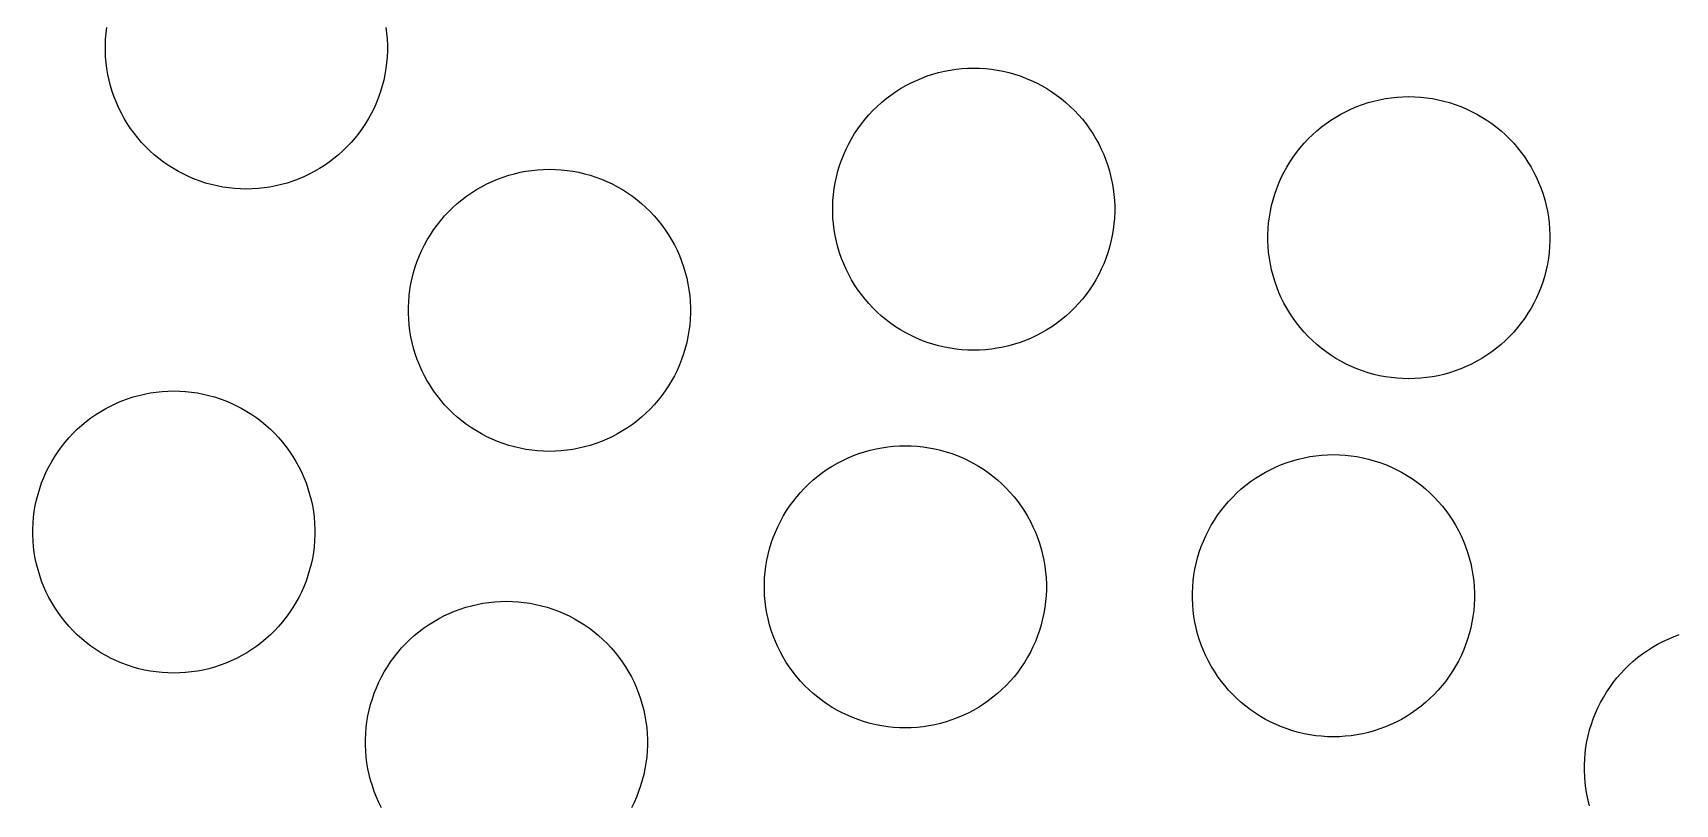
# Model space of a CAD drawing. Header units: metres. Extents: x -102 to 102, y -50 to 50.
# Drawn here: x 39.93 to 58.56, y 9.79 to 18.54 of the extents above; entities that cross this region are included whole.
import ezdxf

# ---------------------------------------------------------------- set-up
doc = ezdxf.new("R2010")
doc.units = ezdxf.units.M

msp = doc.modelspace()

# ---------------------------------------------------------------- linework, layer by layer
for p, q in [((40.7512, 18.4035), (40.754, 18.4704)), ((40.754, 18.4704), (40.7596, 18.5372)), ((40.7596, 18.5372), (40.768, 18.6037)), ((43.9337, 18.6037), (43.9421, 18.5372)), ((43.9421, 18.5372), (43.9477, 18.4704)), ((43.9477, 18.4704), (43.9505, 18.4035)), ((40.7512, 18.3365), (40.7512, 18.4035)), ((40.754, 18.2695), (40.7512, 18.3365)), ((40.7596, 18.2027), (40.754, 18.2695)), ((43.9477, 18.2695), (43.9421, 18.2027)), ((43.9505, 18.3365), (43.9477, 18.2695)), ((43.9505, 18.4035), (43.9505, 18.3365)), ((40.768, 18.1362), (40.7596, 18.2027)), ((40.7792, 18.0702), (40.768, 18.1362)), ((43.9337, 18.1362), (43.9225, 18.0702)), ((43.9421, 18.2027), (43.9337, 18.1362)), ((50.1403, 18.0728), (50.2048, 18.0908)), ((50.2048, 18.0908), (50.2701, 18.1061)), ((50.2701, 18.1061), (50.3359, 18.1187)), ((50.3359, 18.1187), (50.4022, 18.1285)), ((50.4022, 18.1285), (50.4688, 18.1355)), ((50.4688, 18.1355), (50.5357, 18.1397)), ((50.5357, 18.1397), (50.6027, 18.1411)), ((50.6027, 18.1411), (50.6697, 18.1397)), ((50.6697, 18.1397), (50.7366, 18.1355)), ((50.7366, 18.1355), (50.8032, 18.1285)), ((50.8032, 18.1285), (50.8695, 18.1187)), ((50.8695, 18.1187), (50.9354, 18.1061)), ((50.9354, 18.1061), (51.0006, 18.0908)), ((51.0006, 18.0908), (51.0652, 18.0728)), ((40.7931, 18.0046), (40.7792, 18.0702)), ((40.8098, 17.9397), (40.7931, 18.0046)), ((40.8291, 17.8755), (40.8098, 17.9397)), ((43.8919, 17.9397), (43.8725, 17.8755)), ((43.9086, 18.0046), (43.8919, 17.9397)), ((43.9225, 18.0702), (43.9086, 18.0046)), ((49.7173, 17.8737), (49.7739, 17.9097)), ((49.7739, 17.9097), (49.8319, 17.9432)), ((49.8319, 17.9432), (49.8913, 17.9742)), ((49.8913, 17.9742), (49.9519, 18.0027)), ((49.9519, 18.0027), (50.0137, 18.0287)), ((50.0137, 18.0287), (50.0765, 18.0521)), ((50.0765, 18.0521), (50.1403, 18.0728)), ((51.0652, 18.0728), (51.1289, 18.0521)), ((51.1289, 18.0521), (51.1917, 18.0287)), ((51.1917, 18.0287), (51.2535, 18.0027)), ((51.2535, 18.0027), (51.3141, 17.9742)), ((51.3141, 17.9742), (51.3735, 17.9432)), ((51.3735, 17.9432), (51.4315, 17.9097)), ((51.4315, 17.9097), (51.4881, 17.8737)), ((40.8512, 17.8123), (40.8291, 17.8755)), ((40.8759, 17.7499), (40.8512, 17.8123)), ((40.9031, 17.6887), (40.8759, 17.7499)), ((43.8258, 17.7499), (43.7986, 17.6887)), ((43.8505, 17.8123), (43.8258, 17.7499)), ((43.8725, 17.8755), (43.8505, 17.8123)), ((49.4595, 17.6605), (49.5074, 17.7074)), ((49.5074, 17.7074), (49.5572, 17.7523)), ((49.5572, 17.7523), (49.6089, 17.795)), ((49.6089, 17.795), (49.6622, 17.8355)), ((49.6622, 17.8355), (49.7173, 17.8737)), ((51.4881, 17.8737), (51.5432, 17.8355)), ((51.5432, 17.8355), (51.5965, 17.795)), ((51.5965, 17.795), (51.6482, 17.7523)), ((51.6482, 17.7523), (51.698, 17.7074)), ((51.698, 17.7074), (51.7459, 17.6605)), ((54.8896, 17.6797), (54.9513, 17.7057)), ((54.9513, 17.7057), (55.0142, 17.7291)), ((55.0142, 17.7291), (55.0779, 17.7498)), ((55.0779, 17.7498), (55.1424, 17.7678)), ((55.1424, 17.7678), (55.2077, 17.7831)), ((55.2077, 17.7831), (55.2735, 17.7957)), ((55.2735, 17.7957), (55.3398, 17.8055)), ((55.3398, 17.8055), (55.4065, 17.8125)), ((55.4065, 17.8125), (55.4733, 17.8167)), ((55.4733, 17.8167), (55.5403, 17.8181)), ((55.5403, 17.8181), (55.6073, 17.8167)), ((55.6073, 17.8167), (55.6742, 17.8125)), ((55.6742, 17.8125), (55.7409, 17.8055)), ((55.7409, 17.8055), (55.8072, 17.7957)), ((55.8072, 17.7957), (55.873, 17.7831)), ((55.873, 17.7831), (55.9382, 17.7678)), ((55.9382, 17.7678), (56.0028, 17.7498)), ((56.0028, 17.7498), (56.0665, 17.7291)), ((56.0665, 17.7291), (56.1293, 17.7057)), ((56.1293, 17.7057), (56.1911, 17.6797)), ((40.9329, 17.6287), (40.9031, 17.6887)), ((40.9652, 17.57), (40.9329, 17.6287)), ((40.9999, 17.5126), (40.9652, 17.57)), ((43.7365, 17.57), (43.7018, 17.5126)), ((43.7688, 17.6287), (43.7365, 17.57)), ((43.7986, 17.6887), (43.7688, 17.6287)), ((49.3283, 17.5084), (49.3699, 17.561)), ((49.3699, 17.561), (49.4137, 17.6117)), ((49.4137, 17.6117), (49.4595, 17.6605)), ((51.7459, 17.6605), (51.7917, 17.6117)), ((51.7917, 17.6117), (51.8355, 17.561)), ((51.8355, 17.561), (51.8772, 17.5084)), ((54.5999, 17.5125), (54.6549, 17.5507)), ((54.6549, 17.5507), (54.7115, 17.5867)), ((54.7115, 17.5867), (54.7695, 17.6202)), ((54.7695, 17.6202), (54.8289, 17.6512)), ((54.8289, 17.6512), (54.8896, 17.6797)), ((56.1911, 17.6797), (56.2518, 17.6512)), ((56.2518, 17.6512), (56.3111, 17.6202)), ((56.3111, 17.6202), (56.3692, 17.5867)), ((56.3692, 17.5867), (56.4258, 17.5507)), ((56.4258, 17.5507), (56.4808, 17.5125)), ((41.037, 17.4568), (40.9999, 17.5126)), ((41.0764, 17.4026), (41.037, 17.4568)), ((41.118, 17.3501), (41.0764, 17.4026)), ((41.1618, 17.2994), (41.118, 17.3501)), ((43.5837, 17.3501), (43.5399, 17.2994)), ((43.6253, 17.4026), (43.5837, 17.3501)), ((43.6647, 17.4568), (43.6253, 17.4026)), ((43.7018, 17.5126), (43.6647, 17.4568)), ((49.1848, 17.2823), (49.2171, 17.3411)), ((49.2171, 17.3411), (49.2518, 17.3984)), ((49.2518, 17.3984), (49.2889, 17.4542)), ((49.2889, 17.4542), (49.3283, 17.5084)), ((51.8772, 17.5084), (51.9165, 17.4542)), ((51.9165, 17.4542), (51.9536, 17.3984)), ((51.9536, 17.3984), (51.9883, 17.3411)), ((51.9883, 17.3411), (52.0206, 17.2823)), ((54.3513, 17.2887), (54.3972, 17.3375)), ((54.3972, 17.3375), (54.4451, 17.3844)), ((54.4451, 17.3844), (54.4949, 17.4293)), ((54.4949, 17.4293), (54.5465, 17.472)), ((54.5465, 17.472), (54.5999, 17.5125)), ((56.4808, 17.5125), (56.5342, 17.472)), ((56.5342, 17.472), (56.5858, 17.4293)), ((56.5858, 17.4293), (56.6356, 17.3844)), ((56.6356, 17.3844), (56.6835, 17.3375)), ((56.6835, 17.3375), (56.7294, 17.2887)), ((41.2077, 17.2505), (41.1618, 17.2994)), ((41.2556, 17.2036), (41.2077, 17.2505)), ((41.3054, 17.1588), (41.2556, 17.2036)), ((41.357, 17.1161), (41.3054, 17.1588)), ((43.3963, 17.1588), (43.3447, 17.1161)), ((43.4461, 17.2036), (43.3963, 17.1588)), ((43.494, 17.2505), (43.4461, 17.2036)), ((43.5399, 17.2994), (43.494, 17.2505)), ((49.1031, 17.0988), (49.1277, 17.1611)), ((49.1277, 17.1611), (49.155, 17.2223)), ((49.155, 17.2223), (49.1848, 17.2823)), ((52.0206, 17.2823), (52.0504, 17.2223)), ((52.0504, 17.2223), (52.0777, 17.1611)), ((52.0777, 17.1611), (52.1023, 17.0988)), ((54.2265, 17.1312), (54.2659, 17.1854)), ((54.2659, 17.1854), (54.3075, 17.2379)), ((54.3075, 17.2379), (54.3513, 17.2887)), ((56.7294, 17.2887), (56.7732, 17.2379)), ((56.7732, 17.2379), (56.8148, 17.1854)), ((56.8148, 17.1854), (56.8542, 17.1312)), ((41.4104, 17.0755), (41.357, 17.1161)), ((41.4654, 17.0373), (41.4104, 17.0755)), ((41.522, 17.0014), (41.4654, 17.0373)), ((41.58, 16.9679), (41.522, 17.0014)), ((41.6394, 16.9368), (41.58, 16.9679)), ((43.1216, 16.9679), (43.0623, 16.9368)), ((43.1797, 17.0014), (43.1216, 16.9679)), ((43.2363, 17.0373), (43.1797, 17.0014)), ((43.2913, 17.0755), (43.2363, 17.0373)), ((43.3447, 17.1161), (43.2913, 17.0755)), ((45.3913, 16.9441), (45.4566, 16.9594)), ((45.4566, 16.9594), (45.5224, 16.9719)), ((45.5224, 16.9719), (45.5887, 16.9817)), ((45.5887, 16.9817), (45.6553, 16.9887)), ((45.6553, 16.9887), (45.7222, 16.9929)), ((45.7222, 16.9929), (45.7892, 16.9943)), ((45.7892, 16.9943), (45.8562, 16.9929)), ((45.8562, 16.9929), (45.9231, 16.9887)), ((45.9231, 16.9887), (45.9897, 16.9817)), ((45.9897, 16.9817), (46.056, 16.9719)), ((46.056, 16.9719), (46.1219, 16.9594)), ((46.1219, 16.9594), (46.1871, 16.9441)), ((49.045, 16.9064), (49.0616, 16.9713)), ((49.0616, 16.9713), (49.081, 17.0355)), ((49.081, 17.0355), (49.1031, 17.0988)), ((52.1023, 17.0988), (52.1244, 17.0355)), ((52.1244, 17.0355), (52.1438, 16.9713)), ((52.1438, 16.9713), (52.1604, 16.9064)), ((54.0926, 16.8993), (54.1224, 16.9593)), ((54.1224, 16.9593), (54.1547, 17.0181)), ((54.1547, 17.0181), (54.1894, 17.0754)), ((54.1894, 17.0754), (54.2265, 17.1312)), ((56.8542, 17.1312), (56.8913, 17.0754)), ((56.8913, 17.0754), (56.926, 17.0181)), ((56.926, 17.0181), (56.9583, 16.9593)), ((56.9583, 16.9593), (56.9881, 16.8993)), ((41.7001, 16.9083), (41.6394, 16.9368)), ((41.7618, 16.8823), (41.7001, 16.9083)), ((41.8246, 16.859), (41.7618, 16.8823)), ((41.8884, 16.8383), (41.8246, 16.859)), ((41.9529, 16.8202), (41.8884, 16.8383)), ((42.0182, 16.8049), (41.9529, 16.8202)), ((42.084, 16.7924), (42.0182, 16.8049)), ((42.1503, 16.7826), (42.084, 16.7924)), ((42.2169, 16.7756), (42.1503, 16.7826)), ((42.2838, 16.7714), (42.2169, 16.7756)), ((42.3508, 16.77), (42.2838, 16.7714)), ((42.4178, 16.7714), (42.3508, 16.77)), ((42.4847, 16.7756), (42.4178, 16.7714)), ((42.5514, 16.7826), (42.4847, 16.7756)), ((42.6177, 16.7924), (42.5514, 16.7826)), ((42.6835, 16.8049), (42.6177, 16.7924)), ((42.7487, 16.8202), (42.6835, 16.8049)), ((42.8133, 16.8383), (42.7487, 16.8202)), ((42.877, 16.859), (42.8133, 16.8383)), ((42.9398, 16.8823), (42.877, 16.859)), ((43.0016, 16.9083), (42.9398, 16.8823)), ((43.0623, 16.9368), (43.0016, 16.9083)), ((44.9604, 16.7629), (45.0184, 16.7964)), ((45.0184, 16.7964), (45.0778, 16.8275)), ((45.0778, 16.8275), (45.1384, 16.856)), ((45.1384, 16.856), (45.2002, 16.882)), ((45.2002, 16.882), (45.263, 16.9053)), ((45.263, 16.9053), (45.3268, 16.9261)), ((45.3268, 16.9261), (45.3913, 16.9441)), ((46.1871, 16.9441), (46.2517, 16.9261)), ((46.2517, 16.9261), (46.3154, 16.9053)), ((46.3154, 16.9053), (46.3782, 16.882)), ((46.3782, 16.882), (46.44, 16.856)), ((46.44, 16.856), (46.5006, 16.8275)), ((46.5006, 16.8275), (46.56, 16.7964)), ((46.56, 16.7964), (46.6181, 16.7629)), ((49.0115, 16.7083), (49.0199, 16.7748)), ((49.0199, 16.7748), (49.0311, 16.8409)), ((49.0311, 16.8409), (49.045, 16.9064)), ((52.1604, 16.9064), (52.1743, 16.8409)), ((52.1743, 16.8409), (52.1855, 16.7748)), ((52.1855, 16.7748), (52.1939, 16.7083)), ((54.0186, 16.7125), (54.0407, 16.7758)), ((54.0407, 16.7758), (54.0654, 16.8381)), ((54.0654, 16.8381), (54.0926, 16.8993)), ((56.9881, 16.8993), (57.0153, 16.8381)), ((57.0153, 16.8381), (57.04, 16.7758)), ((57.04, 16.7758), (57.062, 16.7125)), ((44.6939, 16.5607), (44.7437, 16.6055)), ((44.7437, 16.6055), (44.7954, 16.6483)), ((44.7954, 16.6483), (44.8488, 16.6888)), ((44.8488, 16.6888), (44.9038, 16.727)), ((44.9038, 16.727), (44.9604, 16.7629)), ((46.6181, 16.7629), (46.6746, 16.727)), ((46.6746, 16.727), (46.7297, 16.6888)), ((46.7297, 16.6888), (46.7831, 16.6483)), ((46.7831, 16.6483), (46.8347, 16.6055)), ((46.8347, 16.6055), (46.8845, 16.5607)), ((49.0031, 16.5746), (49.0059, 16.6415)), ((49.0059, 16.6415), (49.0115, 16.7083)), ((52.1939, 16.7083), (52.1995, 16.6415)), ((52.1995, 16.6415), (52.2023, 16.5746)), ((53.9826, 16.5834), (53.9993, 16.6483)), ((53.9993, 16.6483), (54.0186, 16.7125)), ((57.062, 16.7125), (57.0814, 16.6483)), ((57.0814, 16.6483), (57.0981, 16.5834)), ((44.5148, 16.3617), (44.5564, 16.4142)), ((44.5564, 16.4142), (44.6002, 16.465)), ((44.6002, 16.465), (44.6461, 16.5138)), ((44.6461, 16.5138), (44.6939, 16.5607)), ((46.8845, 16.5607), (46.9324, 16.5138)), ((46.9324, 16.5138), (46.9782, 16.465)), ((46.9782, 16.465), (47.022, 16.4142)), ((47.022, 16.4142), (47.0637, 16.3617)), ((49.0031, 16.5076), (49.0031, 16.5746)), ((49.0059, 16.4406), (49.0031, 16.5076)), ((49.0115, 16.3738), (49.0059, 16.4406)), ((52.1995, 16.4406), (52.1939, 16.3738)), ((52.2023, 16.5076), (52.1995, 16.4406)), ((52.2023, 16.5746), (52.2023, 16.5076)), ((53.9491, 16.3853), (53.9575, 16.4518)), ((53.9575, 16.4518), (53.9687, 16.5179)), ((53.9687, 16.5179), (53.9826, 16.5834)), ((57.0981, 16.5834), (57.112, 16.5179)), ((57.112, 16.5179), (57.1232, 16.4518)), ((57.1232, 16.4518), (57.1316, 16.3853)), ((44.4036, 16.1943), (44.4383, 16.2517)), ((44.4383, 16.2517), (44.4754, 16.3075)), ((44.4754, 16.3075), (44.5148, 16.3617)), ((47.0637, 16.3617), (47.1031, 16.3075)), ((47.1031, 16.3075), (47.1401, 16.2517)), ((47.1401, 16.2517), (47.1749, 16.1943)), ((49.0199, 16.3073), (49.0115, 16.3738)), ((49.0311, 16.2413), (49.0199, 16.3073)), ((49.045, 16.1757), (49.0311, 16.2413)), ((52.1743, 16.2413), (52.1604, 16.1757)), ((52.1855, 16.3073), (52.1743, 16.2413)), ((52.1939, 16.3738), (52.1855, 16.3073)), ((53.9407, 16.2516), (53.9435, 16.3185)), ((53.9407, 16.1846), (53.9407, 16.2516)), ((53.9435, 16.3185), (53.9491, 16.3853)), ((57.1316, 16.3853), (57.1372, 16.3185)), ((57.1372, 16.3185), (57.14, 16.2516)), ((57.14, 16.2516), (57.14, 16.1846)), ((44.3142, 16.0144), (44.3415, 16.0756)), ((44.3415, 16.0756), (44.3713, 16.1356)), ((44.3713, 16.1356), (44.4036, 16.1943)), ((47.1749, 16.1943), (47.2071, 16.1356)), ((47.2071, 16.1356), (47.2369, 16.0756)), ((47.2369, 16.0756), (47.2642, 16.0144)), ((49.0616, 16.1108), (49.045, 16.1757)), ((49.081, 16.0466), (49.0616, 16.1108)), ((49.1031, 15.9834), (49.081, 16.0466)), ((52.1244, 16.0466), (52.1023, 15.9834)), ((52.1438, 16.1108), (52.1244, 16.0466)), ((52.1604, 16.1757), (52.1438, 16.1108)), ((53.9435, 16.1176), (53.9407, 16.1846)), ((53.9491, 16.0508), (53.9435, 16.1176)), ((53.9575, 15.9843), (53.9491, 16.0508)), ((57.1316, 16.0508), (57.1232, 15.9843)), ((57.1372, 16.1176), (57.1316, 16.0508)), ((57.14, 16.1846), (57.1372, 16.1176)), ((44.2482, 15.8246), (44.2675, 15.8888)), ((44.2675, 15.8888), (44.2896, 15.9521)), ((44.2896, 15.9521), (44.3142, 16.0144)), ((47.2642, 16.0144), (47.2889, 15.9521)), ((47.2889, 15.9521), (47.3109, 15.8888)), ((47.3109, 15.8888), (47.3303, 15.8246)), ((49.1277, 15.9211), (49.1031, 15.9834)), ((49.155, 15.8598), (49.1277, 15.9211)), ((49.1848, 15.7998), (49.155, 15.8598)), ((52.0504, 15.8598), (52.0206, 15.7998)), ((52.0777, 15.9211), (52.0504, 15.8598)), ((52.1023, 15.9834), (52.0777, 15.9211)), ((53.9687, 15.9183), (53.9575, 15.9843)), ((53.9826, 15.8527), (53.9687, 15.9183)), ((53.9993, 15.7878), (53.9826, 15.8527)), ((57.0981, 15.8527), (57.0814, 15.7878)), ((57.112, 15.9183), (57.0981, 15.8527)), ((57.1232, 15.9843), (57.112, 15.9183)), ((44.2064, 15.6281), (44.2176, 15.6942)), ((44.2176, 15.6942), (44.2315, 15.7597)), ((44.2315, 15.7597), (44.2482, 15.8246)), ((47.3303, 15.8246), (47.3469, 15.7597)), ((47.3469, 15.7597), (47.3609, 15.6942)), ((47.3609, 15.6942), (47.3721, 15.6281)), ((49.2171, 15.7411), (49.1848, 15.7998)), ((49.2518, 15.6838), (49.2171, 15.7411)), ((49.2889, 15.6279), (49.2518, 15.6838)), ((51.9536, 15.6838), (51.9165, 15.6279)), ((51.9883, 15.7411), (51.9536, 15.6838)), ((52.0206, 15.7998), (51.9883, 15.7411)), ((54.0186, 15.7236), (53.9993, 15.7878)), ((54.0407, 15.6604), (54.0186, 15.7236)), ((54.0654, 15.598), (54.0407, 15.6604)), ((57.04, 15.6604), (57.0153, 15.598)), ((57.062, 15.7236), (57.04, 15.6604)), ((57.0814, 15.7878), (57.062, 15.7236)), ((44.1896, 15.4279), (44.1924, 15.4948)), ((44.1924, 15.4948), (44.198, 15.5616)), ((44.198, 15.5616), (44.2064, 15.6281)), ((47.3721, 15.6281), (47.3804, 15.5616)), ((47.3804, 15.5616), (47.3861, 15.4948)), ((47.3861, 15.4948), (47.3889, 15.4279)), ((49.3283, 15.5737), (49.2889, 15.6279)), ((49.3699, 15.5212), (49.3283, 15.5737)), ((49.4137, 15.4705), (49.3699, 15.5212)), ((49.4595, 15.4216), (49.4137, 15.4705)), ((51.7917, 15.4705), (51.7459, 15.4216)), ((51.8355, 15.5212), (51.7917, 15.4705)), ((51.8772, 15.5737), (51.8355, 15.5212)), ((51.9165, 15.6279), (51.8772, 15.5737)), ((54.0926, 15.5368), (54.0654, 15.598)), ((54.1224, 15.4768), (54.0926, 15.5368)), ((54.1547, 15.4181), (54.1224, 15.4768)), ((56.9583, 15.4768), (56.926, 15.4181)), ((56.9881, 15.5368), (56.9583, 15.4768)), ((57.0153, 15.598), (56.9881, 15.5368)), ((44.1896, 15.3608), (44.1896, 15.4279)), ((44.1924, 15.2939), (44.1896, 15.3608)), ((44.198, 15.2271), (44.1924, 15.2939)), ((47.3861, 15.2939), (47.3804, 15.2271)), ((47.3889, 15.3608), (47.3861, 15.2939)), ((47.3889, 15.4279), (47.3889, 15.3608)), ((49.5074, 15.3747), (49.4595, 15.4216)), ((49.5572, 15.3299), (49.5074, 15.3747)), ((49.6089, 15.2872), (49.5572, 15.3299)), ((49.6622, 15.2467), (49.6089, 15.2872)), ((51.5965, 15.2872), (51.5432, 15.2467)), ((51.6482, 15.3299), (51.5965, 15.2872)), ((51.698, 15.3747), (51.6482, 15.3299)), ((51.7459, 15.4216), (51.698, 15.3747)), ((54.1894, 15.3607), (54.1547, 15.4181)), ((54.2265, 15.3049), (54.1894, 15.3607)), ((54.2659, 15.2507), (54.2265, 15.3049)), ((56.8542, 15.3049), (56.8148, 15.2507)), ((56.8913, 15.3607), (56.8542, 15.3049)), ((56.926, 15.4181), (56.8913, 15.3607)), ((44.2064, 15.1606), (44.198, 15.2271)), ((44.2176, 15.0945), (44.2064, 15.1606)), ((44.2315, 15.029), (44.2176, 15.0945)), ((47.3609, 15.0945), (47.3469, 15.029)), ((47.3721, 15.1606), (47.3609, 15.0945)), ((47.3804, 15.2271), (47.3721, 15.1606)), ((49.7173, 15.2084), (49.6622, 15.2467)), ((49.7739, 15.1725), (49.7173, 15.2084)), ((49.8319, 15.139), (49.7739, 15.1725)), ((49.8913, 15.1079), (49.8319, 15.139)), ((49.9519, 15.0794), (49.8913, 15.1079)), ((51.3141, 15.1079), (51.2535, 15.0794)), ((51.3735, 15.139), (51.3141, 15.1079)), ((51.4315, 15.1725), (51.3735, 15.139)), ((51.4881, 15.2084), (51.4315, 15.1725)), ((51.5432, 15.2467), (51.4881, 15.2084)), ((54.3075, 15.1982), (54.2659, 15.2507)), ((54.3513, 15.1475), (54.3075, 15.1982)), ((54.3972, 15.0986), (54.3513, 15.1475)), ((54.4451, 15.0517), (54.3972, 15.0986)), ((56.6835, 15.0986), (56.6356, 15.0517)), ((56.7294, 15.1475), (56.6835, 15.0986)), ((56.7732, 15.1982), (56.7294, 15.1475)), ((56.8148, 15.2507), (56.7732, 15.1982)), ((44.2482, 14.9641), (44.2315, 15.029)), ((44.2675, 14.8999), (44.2482, 14.9641)), ((47.3303, 14.9641), (47.3109, 14.8999)), ((47.3469, 15.029), (47.3303, 14.9641)), ((50.0137, 15.0534), (49.9519, 15.0794)), ((50.0765, 15.0301), (50.0137, 15.0534)), ((50.1403, 15.0094), (50.0765, 15.0301)), ((50.2048, 14.9913), (50.1403, 15.0094)), ((50.2701, 14.976), (50.2048, 14.9913)), ((50.3359, 14.9635), (50.2701, 14.976)), ((50.4022, 14.9537), (50.3359, 14.9635)), ((50.4688, 14.9467), (50.4022, 14.9537)), ((50.5357, 14.9425), (50.4688, 14.9467)), ((50.6027, 14.9411), (50.5357, 14.9425)), ((50.6697, 14.9425), (50.6027, 14.9411)), ((50.7366, 14.9467), (50.6697, 14.9425)), ((50.8032, 14.9537), (50.7366, 14.9467)), ((50.8695, 14.9635), (50.8032, 14.9537)), ((50.9354, 14.976), (50.8695, 14.9635)), ((51.0006, 14.9913), (50.9354, 14.976)), ((51.0652, 15.0094), (51.0006, 14.9913)), ((51.1289, 15.0301), (51.0652, 15.0094)), ((51.1917, 15.0534), (51.1289, 15.0301)), ((51.2535, 15.0794), (51.1917, 15.0534)), ((54.4949, 15.0069), (54.4451, 15.0517)), ((54.5465, 14.9642), (54.4949, 15.0069)), ((54.5999, 14.9236), (54.5465, 14.9642)), ((54.6549, 14.8854), (54.5999, 14.9236)), ((56.4808, 14.9236), (56.4258, 14.8854)), ((56.5342, 14.9642), (56.4808, 14.9236)), ((56.5858, 15.0069), (56.5342, 14.9642)), ((56.6356, 15.0517), (56.5858, 15.0069)), ((44.2896, 14.8366), (44.2675, 14.8999)), ((44.3142, 14.7743), (44.2896, 14.8366)), ((44.3415, 14.7131), (44.3142, 14.7743)), ((47.2642, 14.7743), (47.2369, 14.7131)), ((47.2889, 14.8366), (47.2642, 14.7743)), ((47.3109, 14.8999), (47.2889, 14.8366)), ((54.7115, 14.8495), (54.6549, 14.8854)), ((54.7695, 14.816), (54.7115, 14.8495)), ((54.8289, 14.7849), (54.7695, 14.816)), ((54.8896, 14.7564), (54.8289, 14.7849)), ((54.9513, 14.7304), (54.8896, 14.7564)), ((55.0142, 14.7071), (54.9513, 14.7304)), ((56.1293, 14.7304), (56.0665, 14.7071)), ((56.1911, 14.7564), (56.1293, 14.7304)), ((56.2518, 14.7849), (56.1911, 14.7564)), ((56.3111, 14.816), (56.2518, 14.7849)), ((56.3692, 14.8495), (56.3111, 14.816)), ((56.4258, 14.8854), (56.3692, 14.8495)), ((44.3713, 14.6531), (44.3415, 14.7131)), ((44.4036, 14.5943), (44.3713, 14.6531)), ((44.4383, 14.537), (44.4036, 14.5943)), ((44.4754, 14.4812), (44.4383, 14.537)), ((47.1401, 14.537), (47.1031, 14.4812)), ((47.1749, 14.5943), (47.1401, 14.537)), ((47.2071, 14.6531), (47.1749, 14.5943)), ((47.2369, 14.7131), (47.2071, 14.6531)), ((55.0779, 14.6864), (55.0142, 14.7071)), ((55.1424, 14.6683), (55.0779, 14.6864)), ((55.2077, 14.653), (55.1424, 14.6683)), ((55.2735, 14.6405), (55.2077, 14.653)), ((55.3398, 14.6307), (55.2735, 14.6405)), ((55.4065, 14.6237), (55.3398, 14.6307)), ((55.4733, 14.6195), (55.4065, 14.6237)), ((55.5403, 14.6181), (55.4733, 14.6195)), ((55.6073, 14.6195), (55.5403, 14.6181)), ((55.6742, 14.6237), (55.6073, 14.6195)), ((55.7409, 14.6307), (55.6742, 14.6237)), ((55.8072, 14.6405), (55.7409, 14.6307)), ((55.873, 14.653), (55.8072, 14.6405)), ((55.9382, 14.6683), (55.873, 14.653)), ((56.0028, 14.6864), (55.9382, 14.6683)), ((56.0665, 14.7071), (56.0028, 14.6864)), ((40.8768, 14.3414), (40.9386, 14.3674)), ((40.9386, 14.3674), (41.0014, 14.3907)), ((41.0014, 14.3907), (41.0651, 14.4115)), ((41.0651, 14.4115), (41.1297, 14.4295)), ((41.1297, 14.4295), (41.1949, 14.4448)), ((41.1949, 14.4448), (41.2607, 14.4574)), ((41.2607, 14.4574), (41.327, 14.4671)), ((41.327, 14.4671), (41.3937, 14.4741)), ((41.3937, 14.4741), (41.4606, 14.4783)), ((41.4606, 14.4783), (41.5276, 14.4798)), ((41.5276, 14.4798), (41.5946, 14.4783)), ((41.5946, 14.4783), (41.6615, 14.4741)), ((41.6615, 14.4741), (41.7281, 14.4671)), ((41.7281, 14.4671), (41.7944, 14.4574)), ((41.7944, 14.4574), (41.8602, 14.4448)), ((41.8602, 14.4448), (41.9255, 14.4295)), ((41.9255, 14.4295), (41.99, 14.4115)), ((41.99, 14.4115), (42.0538, 14.3907)), ((42.0538, 14.3907), (42.1166, 14.3674)), ((42.1166, 14.3674), (42.1784, 14.3414)), ((44.5148, 14.427), (44.4754, 14.4812)), ((44.5564, 14.3745), (44.5148, 14.427)), ((44.6002, 14.3237), (44.5564, 14.3745)), ((47.022, 14.3745), (46.9782, 14.3237)), ((47.0637, 14.427), (47.022, 14.3745)), ((47.1031, 14.4812), (47.0637, 14.427)), ((40.5337, 14.1337), (40.5871, 14.1742)), ((40.5871, 14.1742), (40.6422, 14.2124)), ((40.6422, 14.2124), (40.6987, 14.2483)), ((40.6987, 14.2483), (40.7568, 14.2818)), ((40.7568, 14.2818), (40.8162, 14.3129)), ((40.8162, 14.3129), (40.8768, 14.3414)), ((42.1784, 14.3414), (42.239, 14.3129)), ((42.239, 14.3129), (42.2984, 14.2818)), ((42.2984, 14.2818), (42.3564, 14.2483)), ((42.3564, 14.2483), (42.413, 14.2124)), ((42.413, 14.2124), (42.468, 14.1742)), ((42.468, 14.1742), (42.5214, 14.1337)), ((44.6461, 14.2749), (44.6002, 14.3237)), ((44.6939, 14.228), (44.6461, 14.2749)), ((44.7437, 14.1832), (44.6939, 14.228)), ((44.7954, 14.1404), (44.7437, 14.1832)), ((46.8347, 14.1832), (46.7831, 14.1404)), ((46.8845, 14.228), (46.8347, 14.1832)), ((46.9324, 14.2749), (46.8845, 14.228)), ((46.9782, 14.3237), (46.9324, 14.2749)), ((40.3385, 13.9504), (40.3844, 13.9992)), ((40.3844, 13.9992), (40.4323, 14.0461)), ((40.4323, 14.0461), (40.4821, 14.0909)), ((40.4821, 14.0909), (40.5337, 14.1337)), ((42.5214, 14.1337), (42.573, 14.0909)), ((42.573, 14.0909), (42.6228, 14.0461)), ((42.6228, 14.0461), (42.6707, 13.9992)), ((42.6707, 13.9992), (42.7166, 13.9504)), ((44.8488, 14.0999), (44.7954, 14.1404)), ((44.9038, 14.0617), (44.8488, 14.0999)), ((44.9604, 14.0258), (44.9038, 14.0617)), ((45.0184, 13.9922), (44.9604, 14.0258)), ((45.0778, 13.9612), (45.0184, 13.9922)), ((46.56, 13.9922), (46.5006, 13.9612)), ((46.6181, 14.0258), (46.56, 13.9922)), ((46.6746, 14.0617), (46.6181, 14.0258)), ((46.7297, 14.0999), (46.6746, 14.0617)), ((46.7831, 14.1404), (46.7297, 14.0999)), ((40.1767, 13.7371), (40.2137, 13.7929)), ((40.2137, 13.7929), (40.2531, 13.8471)), ((40.2531, 13.8471), (40.2948, 13.8996)), ((40.2948, 13.8996), (40.3385, 13.9504)), ((42.7166, 13.9504), (42.7604, 13.8996)), ((42.7604, 13.8996), (42.802, 13.8471)), ((42.802, 13.8471), (42.8414, 13.7929)), ((42.8414, 13.7929), (42.8785, 13.7371)), ((45.1384, 13.9327), (45.0778, 13.9612)), ((45.2002, 13.9067), (45.1384, 13.9327)), ((45.263, 13.8833), (45.2002, 13.9067)), ((45.3268, 13.8626), (45.263, 13.8833)), ((45.3913, 13.8446), (45.3268, 13.8626)), ((45.4566, 13.8293), (45.3913, 13.8446)), ((45.5224, 13.8168), (45.4566, 13.8293)), ((45.5887, 13.807), (45.5224, 13.8168)), ((45.6553, 13.8), (45.5887, 13.807)), ((45.7222, 13.7957), (45.6553, 13.8)), ((45.7892, 13.7943), (45.7222, 13.7957)), ((45.8562, 13.7957), (45.7892, 13.7943)), ((45.9231, 13.8), (45.8562, 13.7957)), ((45.9897, 13.807), (45.9231, 13.8)), ((46.056, 13.8168), (45.9897, 13.807)), ((46.1219, 13.8293), (46.056, 13.8168)), ((46.1871, 13.8446), (46.1219, 13.8293)), ((46.2517, 13.8626), (46.1871, 13.8446)), ((46.3154, 13.8833), (46.2517, 13.8626)), ((46.3782, 13.9067), (46.3154, 13.8833)), ((46.44, 13.9327), (46.3782, 13.9067)), ((46.5006, 13.9612), (46.44, 13.9327)), ((49.3012, 13.77), (49.3649, 13.7907)), ((49.3649, 13.7907), (49.4295, 13.8087)), ((49.4295, 13.8087), (49.4947, 13.824)), ((49.4947, 13.824), (49.5606, 13.8365)), ((49.5606, 13.8365), (49.6269, 13.8463)), ((49.6269, 13.8463), (49.6935, 13.8533)), ((49.6935, 13.8533), (49.7604, 13.8576)), ((49.7604, 13.8576), (49.8274, 13.859)), ((49.8274, 13.859), (49.8944, 13.8576)), ((49.8944, 13.8576), (49.9613, 13.8533)), ((49.9613, 13.8533), (50.0279, 13.8463)), ((50.0279, 13.8463), (50.0942, 13.8365)), ((50.0942, 13.8365), (50.16, 13.824)), ((50.16, 13.824), (50.2253, 13.8087)), ((50.2253, 13.8087), (50.2898, 13.7907)), ((50.2898, 13.7907), (50.3536, 13.77)), ((40.0798, 13.561), (40.1096, 13.621)), ((40.1096, 13.621), (40.1419, 13.6797)), ((40.1419, 13.6797), (40.1767, 13.7371)), ((42.8785, 13.7371), (42.9132, 13.6797)), ((42.9132, 13.6797), (42.9455, 13.621)), ((42.9455, 13.621), (42.9753, 13.561)), ((48.942, 13.5916), (48.9986, 13.6275)), ((48.9986, 13.6275), (49.0566, 13.661)), ((49.0566, 13.661), (49.116, 13.6921)), ((49.116, 13.6921), (49.1766, 13.7206)), ((49.1766, 13.7206), (49.2384, 13.7466)), ((49.2384, 13.7466), (49.3012, 13.77)), ((50.3536, 13.77), (50.4164, 13.7466)), ((50.4164, 13.7466), (50.4782, 13.7206)), ((50.4782, 13.7206), (50.5388, 13.6921)), ((50.5388, 13.6921), (50.5982, 13.661)), ((50.5982, 13.661), (50.6562, 13.6275)), ((50.6562, 13.6275), (50.7128, 13.5916)), ((53.9726, 13.5904), (54.0333, 13.6189)), ((54.0333, 13.6189), (54.0951, 13.6449)), ((54.0951, 13.6449), (54.1579, 13.6682)), ((54.1579, 13.6682), (54.2216, 13.6889)), ((54.2216, 13.6889), (54.2861, 13.707)), ((54.2861, 13.707), (54.3514, 13.7223)), ((54.3514, 13.7223), (54.4172, 13.7348)), ((54.4172, 13.7348), (54.4835, 13.7446)), ((54.4835, 13.7446), (54.5502, 13.7516)), ((54.5502, 13.7516), (54.6171, 13.7558)), ((54.6171, 13.7558), (54.6841, 13.7572)), ((54.6841, 13.7572), (54.7511, 13.7558)), ((54.7511, 13.7558), (54.8179, 13.7516)), ((54.8179, 13.7516), (54.8846, 13.7446)), ((54.8846, 13.7446), (54.9509, 13.7348)), ((54.9509, 13.7348), (55.0167, 13.7223)), ((55.0167, 13.7223), (55.082, 13.707)), ((55.082, 13.707), (55.1465, 13.6889)), ((55.1465, 13.6889), (55.2103, 13.6682)), ((55.2103, 13.6682), (55.2731, 13.6449)), ((55.2731, 13.6449), (55.3348, 13.6189)), ((55.3348, 13.6189), (55.3955, 13.5904)), ((40.0059, 13.3742), (40.0279, 13.4375)), ((40.0279, 13.4375), (40.0526, 13.4998)), ((40.0526, 13.4998), (40.0798, 13.561)), ((42.9753, 13.561), (43.0026, 13.4998)), ((43.0026, 13.4998), (43.0272, 13.4375)), ((43.0272, 13.4375), (43.0493, 13.3742)), ((48.6842, 13.3784), (48.7321, 13.4253)), ((48.7321, 13.4253), (48.7819, 13.4702)), ((48.7819, 13.4702), (48.8336, 13.5129)), ((48.8336, 13.5129), (48.8869, 13.5534)), ((48.8869, 13.5534), (48.942, 13.5916)), ((50.7128, 13.5916), (50.7679, 13.5534)), ((50.7679, 13.5534), (50.8212, 13.5129)), ((50.8212, 13.5129), (50.8729, 13.4702)), ((50.8729, 13.4702), (50.9227, 13.4253)), ((50.9227, 13.4253), (50.9706, 13.3784)), ((53.6902, 13.4111), (53.7436, 13.4516)), ((53.7436, 13.4516), (53.7986, 13.4899)), ((53.7986, 13.4899), (53.8552, 13.5258)), ((53.8552, 13.5258), (53.9133, 13.5593)), ((53.9133, 13.5593), (53.9726, 13.5904)), ((55.3955, 13.5904), (55.4549, 13.5593)), ((55.4549, 13.5593), (55.5129, 13.5258)), ((55.5129, 13.5258), (55.5695, 13.4899)), ((55.5695, 13.4899), (55.6245, 13.4516)), ((55.6245, 13.4516), (55.6779, 13.4111)), ((39.9559, 13.1796), (39.9698, 13.2451)), ((39.9698, 13.2451), (39.9865, 13.31)), ((39.9865, 13.31), (40.0059, 13.3742)), ((43.0493, 13.3742), (43.0686, 13.31)), ((43.0686, 13.31), (43.0853, 13.2451)), ((43.0853, 13.2451), (43.0992, 13.1796)), ((48.5529, 13.2263), (48.5946, 13.2788)), ((48.5946, 13.2788), (48.6384, 13.3296)), ((48.6384, 13.3296), (48.6842, 13.3784)), ((50.9706, 13.3784), (51.0164, 13.3296)), ((51.0164, 13.3296), (51.0602, 13.2788)), ((51.0602, 13.2788), (51.1018, 13.2263)), ((53.495, 13.2278), (53.5409, 13.2767)), ((53.5409, 13.2767), (53.5888, 13.3236)), ((53.5888, 13.3236), (53.6386, 13.3684)), ((53.6386, 13.3684), (53.6902, 13.4111)), ((55.6779, 13.4111), (55.7295, 13.3684)), ((55.7295, 13.3684), (55.7793, 13.3236)), ((55.7793, 13.3236), (55.8272, 13.2767)), ((55.8272, 13.2767), (55.8731, 13.2278)), ((39.9307, 12.9802), (39.9363, 13.047)), ((39.9363, 13.047), (39.9447, 13.1135)), ((39.9447, 13.1135), (39.9559, 13.1796)), ((43.0992, 13.1796), (43.1104, 13.1135)), ((43.1104, 13.1135), (43.1188, 13.047)), ((43.1188, 13.047), (43.1244, 12.9802)), ((48.4095, 13.0002), (48.4417, 13.059)), ((48.4417, 13.059), (48.4765, 13.1163)), ((48.4765, 13.1163), (48.5135, 13.1721)), ((48.5135, 13.1721), (48.5529, 13.2263)), ((51.1018, 13.2263), (51.1412, 13.1721)), ((51.1412, 13.1721), (51.1783, 13.1163)), ((51.1783, 13.1163), (51.213, 13.059)), ((51.213, 13.059), (51.2453, 13.0002)), ((53.3331, 13.0145), (53.3702, 13.0704)), ((53.3702, 13.0704), (53.4096, 13.1246)), ((53.4096, 13.1246), (53.4512, 13.1771)), ((53.4512, 13.1771), (53.495, 13.2278)), ((55.8731, 13.2278), (55.9169, 13.1771)), ((55.9169, 13.1771), (55.9585, 13.1246)), ((55.9585, 13.1246), (55.9979, 13.0704)), ((55.9979, 13.0704), (56.035, 13.0145)), ((39.9279, 12.9133), (39.9307, 12.9802)), ((39.9279, 12.8462), (39.9279, 12.9133)), ((43.1244, 12.9802), (43.1272, 12.9133)), ((43.1272, 12.9133), (43.1272, 12.8462)), ((48.3277, 12.8167), (48.3524, 12.879)), ((48.3524, 12.879), (48.3797, 12.9402)), ((48.3797, 12.9402), (48.4095, 13.0002)), ((51.2453, 13.0002), (51.2751, 12.9402)), ((51.2751, 12.9402), (51.3024, 12.879)), ((51.3024, 12.879), (51.327, 12.8167)), ((53.2363, 12.8385), (53.2661, 12.8985)), ((53.2661, 12.8985), (53.2984, 12.9572)), ((53.2984, 12.9572), (53.3331, 13.0145)), ((56.035, 13.0145), (56.0697, 12.9572)), ((56.0697, 12.9572), (56.102, 12.8985)), ((56.102, 12.8985), (56.1318, 12.8385)), ((39.9307, 12.7793), (39.9279, 12.8462)), ((39.9363, 12.7125), (39.9307, 12.7793)), ((39.9447, 12.646), (39.9363, 12.7125)), ((43.1188, 12.7125), (43.1104, 12.646)), ((43.1244, 12.7793), (43.1188, 12.7125)), ((43.1272, 12.8462), (43.1244, 12.7793)), ((48.2697, 12.6243), (48.2863, 12.6892)), ((48.2863, 12.6892), (48.3057, 12.7534)), ((48.3057, 12.7534), (48.3277, 12.8167)), ((51.327, 12.8167), (51.3491, 12.7534)), ((51.3491, 12.7534), (51.3685, 12.6892)), ((51.3685, 12.6892), (51.3851, 12.6243)), ((53.1624, 12.6517), (53.1844, 12.7149)), ((53.1844, 12.7149), (53.2091, 12.7773)), ((53.2091, 12.7773), (53.2363, 12.8385)), ((56.1318, 12.8385), (56.159, 12.7773)), ((56.159, 12.7773), (56.1837, 12.7149)), ((56.1837, 12.7149), (56.2057, 12.6517)), ((39.9559, 12.5799), (39.9447, 12.646)), ((39.9698, 12.5144), (39.9559, 12.5799)), ((39.9865, 12.4495), (39.9698, 12.5144)), ((43.0853, 12.5144), (43.0686, 12.4495)), ((43.0992, 12.5799), (43.0853, 12.5144)), ((43.1104, 12.646), (43.0992, 12.5799)), ((48.2362, 12.4262), (48.2446, 12.4927)), ((48.2446, 12.4927), (48.2557, 12.5588)), ((48.2557, 12.5588), (48.2697, 12.6243)), ((51.3851, 12.6243), (51.399, 12.5588)), ((51.399, 12.5588), (51.4102, 12.4927)), ((51.4102, 12.4927), (51.4186, 12.4262)), ((53.1124, 12.457), (53.1263, 12.5226)), ((53.1263, 12.5226), (53.143, 12.5875)), ((53.143, 12.5875), (53.1624, 12.6517)), ((56.2057, 12.6517), (56.2251, 12.5875)), ((56.2251, 12.5875), (56.2418, 12.5226)), ((56.2418, 12.5226), (56.2557, 12.457)), ((40.0059, 12.3853), (39.9865, 12.4495)), ((40.0279, 12.322), (40.0059, 12.3853)), ((40.0526, 12.2597), (40.0279, 12.322)), ((43.0272, 12.322), (43.0026, 12.2597)), ((43.0493, 12.3853), (43.0272, 12.322)), ((43.0686, 12.4495), (43.0493, 12.3853)), ((48.2277, 12.2925), (48.2305, 12.3594)), ((48.2305, 12.3594), (48.2362, 12.4262)), ((51.4186, 12.4262), (51.4242, 12.3594)), ((51.4242, 12.3594), (51.427, 12.2925)), ((53.0872, 12.2577), (53.0928, 12.3245)), ((53.0928, 12.3245), (53.1012, 12.391)), ((53.1012, 12.391), (53.1124, 12.457)), ((56.2557, 12.457), (56.2669, 12.391)), ((56.2669, 12.391), (56.2753, 12.3245)), ((56.2753, 12.3245), (56.2809, 12.2577)), ((40.0798, 12.1985), (40.0526, 12.2597)), ((40.1096, 12.1385), (40.0798, 12.1985)), ((40.1419, 12.0798), (40.1096, 12.1385)), ((42.9455, 12.1385), (42.9132, 12.0798)), ((42.9753, 12.1985), (42.9455, 12.1385)), ((43.0026, 12.2597), (42.9753, 12.1985)), ((48.2277, 12.2254), (48.2277, 12.2925)), ((48.2305, 12.1585), (48.2277, 12.2254)), ((48.2362, 12.0917), (48.2305, 12.1585)), ((51.4242, 12.1585), (51.4186, 12.0917)), ((51.427, 12.2254), (51.4242, 12.1585)), ((51.427, 12.2925), (51.427, 12.2254)), ((53.0844, 12.1907), (53.0872, 12.2577)), ((53.0844, 12.1237), (53.0844, 12.1907)), ((53.0872, 12.0568), (53.0844, 12.1237)), ((56.2809, 12.2577), (56.2837, 12.1907)), ((56.2837, 12.1237), (56.2809, 12.0568)), ((56.2837, 12.1907), (56.2837, 12.1237)), ((40.1767, 12.0224), (40.1419, 12.0798)), ((40.2137, 11.9666), (40.1767, 12.0224)), ((40.2531, 11.9124), (40.2137, 11.9666)), ((42.8414, 11.9666), (42.802, 11.9124)), ((42.8785, 12.0224), (42.8414, 11.9666)), ((42.9132, 12.0798), (42.8785, 12.0224)), ((44.5307, 11.8965), (44.5901, 11.9275)), ((44.5901, 11.9275), (44.6507, 11.956)), ((44.6507, 11.956), (44.7125, 11.982)), ((44.7125, 11.982), (44.7753, 12.0054)), ((44.7753, 12.0054), (44.839, 12.0261)), ((44.839, 12.0261), (44.9036, 12.0441)), ((44.9036, 12.0441), (44.9688, 12.0594)), ((44.9688, 12.0594), (45.0346, 12.072)), ((45.0346, 12.072), (45.1009, 12.0818)), ((45.1009, 12.0818), (45.1676, 12.0888)), ((45.1676, 12.0888), (45.2345, 12.093)), ((45.2345, 12.093), (45.3015, 12.0944)), ((45.3015, 12.0944), (45.3685, 12.093)), ((45.3685, 12.093), (45.4353, 12.0888)), ((45.4353, 12.0888), (45.502, 12.0818)), ((45.502, 12.0818), (45.5683, 12.072)), ((45.5683, 12.072), (45.6341, 12.0594)), ((45.6341, 12.0594), (45.6994, 12.0441)), ((45.6994, 12.0441), (45.7639, 12.0261)), ((45.7639, 12.0261), (45.8277, 12.0054)), ((45.8277, 12.0054), (45.8905, 11.982)), ((45.8905, 11.982), (45.9522, 11.956)), ((45.9522, 11.956), (46.0129, 11.9275)), ((46.0129, 11.9275), (46.0723, 11.8965)), ((48.2446, 12.0252), (48.2362, 12.0917)), ((48.2557, 11.9592), (48.2446, 12.0252)), ((48.2697, 11.8936), (48.2557, 11.9592)), ((51.399, 11.9592), (51.3851, 11.8936)), ((51.4102, 12.0252), (51.399, 11.9592)), ((51.4186, 12.0917), (51.4102, 12.0252)), ((53.0928, 11.99), (53.0872, 12.0568)), ((53.1012, 11.9235), (53.0928, 11.99)), ((56.2753, 11.99), (56.2669, 11.9235)), ((56.2809, 12.0568), (56.2753, 11.99)), ((40.2948, 11.8599), (40.2531, 11.9124)), ((40.3385, 11.8091), (40.2948, 11.8599)), ((40.3844, 11.7603), (40.3385, 11.8091)), ((40.4323, 11.7134), (40.3844, 11.7603)), ((42.6707, 11.7603), (42.6228, 11.7134)), ((42.7166, 11.8091), (42.6707, 11.7603)), ((42.7604, 11.8599), (42.7166, 11.8091)), ((42.802, 11.9124), (42.7604, 11.8599)), ((44.256, 11.7056), (44.3076, 11.7483)), ((44.3076, 11.7483), (44.361, 11.7888)), ((44.361, 11.7888), (44.416, 11.827)), ((44.416, 11.827), (44.4726, 11.863)), ((44.4726, 11.863), (44.5307, 11.8965)), ((46.0723, 11.8965), (46.1303, 11.863)), ((46.1303, 11.863), (46.1869, 11.827)), ((46.1869, 11.827), (46.2419, 11.7888)), ((46.2419, 11.7888), (46.2953, 11.7483)), ((46.2953, 11.7483), (46.3469, 11.7056)), ((48.2863, 11.8287), (48.2697, 11.8936)), ((48.3057, 11.7645), (48.2863, 11.8287)), ((48.3277, 11.7012), (48.3057, 11.7645)), ((51.3491, 11.7645), (51.327, 11.7012)), ((51.3685, 11.8287), (51.3491, 11.7645)), ((51.3851, 11.8936), (51.3685, 11.8287)), ((53.1124, 11.8574), (53.1012, 11.9235)), ((53.1263, 11.7919), (53.1124, 11.8574)), ((53.143, 11.727), (53.1263, 11.7919)), ((56.2418, 11.7919), (56.2251, 11.727)), ((56.2557, 11.8574), (56.2418, 11.7919)), ((56.2669, 11.9235), (56.2557, 11.8574)), ((40.4821, 11.6686), (40.4323, 11.7134)), ((40.5337, 11.6258), (40.4821, 11.6686)), ((40.5871, 11.5853), (40.5337, 11.6258)), ((40.6422, 11.5471), (40.5871, 11.5853)), ((42.468, 11.5853), (42.413, 11.5471)), ((42.5214, 11.6258), (42.468, 11.5853)), ((42.573, 11.6686), (42.5214, 11.6258)), ((42.6228, 11.7134), (42.573, 11.6686)), ((44.0686, 11.5143), (44.1124, 11.565)), ((44.1124, 11.565), (44.1583, 11.6138)), ((44.1583, 11.6138), (44.2062, 11.6607)), ((44.2062, 11.6607), (44.256, 11.7056)), ((46.3469, 11.7056), (46.3967, 11.6607)), ((46.3967, 11.6607), (46.4446, 11.6138)), ((46.4446, 11.6138), (46.4905, 11.565)), ((46.4905, 11.565), (46.5343, 11.5143)), ((48.3524, 11.6389), (48.3277, 11.7012)), ((48.3797, 11.5777), (48.3524, 11.6389)), ((48.4095, 11.5177), (48.3797, 11.5777)), ((51.2751, 11.5777), (51.2453, 11.5177)), ((51.3024, 11.6389), (51.2751, 11.5777)), ((51.327, 11.7012), (51.3024, 11.6389)), ((53.1624, 11.6628), (53.143, 11.727)), ((53.1844, 11.5995), (53.1624, 11.6628)), ((53.2091, 11.5372), (53.1844, 11.5995)), ((56.1837, 11.5995), (56.159, 11.5372)), ((56.2057, 11.6628), (56.1837, 11.5995)), ((56.2251, 11.727), (56.2057, 11.6628)), ((58.2467, 11.5373), (58.3033, 11.5732)), ((58.3033, 11.5732), (58.3613, 11.6068)), ((58.3613, 11.6068), (58.4207, 11.6378)), ((58.4207, 11.6378), (58.4813, 11.6663)), ((58.4813, 11.6663), (58.5431, 11.6923)), ((58.5431, 11.6923), (58.6059, 11.7157)), ((40.6987, 11.5112), (40.6422, 11.5471)), ((40.7568, 11.4777), (40.6987, 11.5112)), ((40.8162, 11.4466), (40.7568, 11.4777)), ((40.8768, 11.4181), (40.8162, 11.4466)), ((40.9386, 11.3921), (40.8768, 11.4181)), ((41.0014, 11.3687), (40.9386, 11.3921)), ((41.0651, 11.348), (41.0014, 11.3687)), ((42.0538, 11.3687), (41.99, 11.348)), ((42.1166, 11.3921), (42.0538, 11.3687)), ((42.1784, 11.4181), (42.1166, 11.3921)), ((42.239, 11.4466), (42.1784, 11.4181)), ((42.2984, 11.4777), (42.239, 11.4466)), ((42.3564, 11.5112), (42.2984, 11.4777)), ((42.413, 11.5471), (42.3564, 11.5112)), ((43.9505, 11.3517), (43.9876, 11.4075)), ((43.9876, 11.4075), (44.027, 11.4617)), ((44.027, 11.4617), (44.0686, 11.5143)), ((46.5343, 11.5143), (46.5759, 11.4617)), ((46.5759, 11.4617), (46.6153, 11.4075)), ((46.6153, 11.4075), (46.6524, 11.3517)), ((48.4417, 11.459), (48.4095, 11.5177)), ((48.4765, 11.4016), (48.4417, 11.459)), ((48.5135, 11.3458), (48.4765, 11.4016)), ((51.1783, 11.4016), (51.1412, 11.3458)), ((51.213, 11.459), (51.1783, 11.4016)), ((51.2453, 11.5177), (51.213, 11.459)), ((53.2363, 11.476), (53.2091, 11.5372)), ((53.2661, 11.416), (53.2363, 11.476)), ((53.2984, 11.3572), (53.2661, 11.416)), ((56.102, 11.416), (56.0697, 11.3572)), ((56.1318, 11.476), (56.102, 11.416)), ((56.159, 11.5372), (56.1318, 11.476)), ((57.989, 11.3241), (58.0368, 11.371)), ((58.0368, 11.371), (58.0866, 11.4158)), ((58.0866, 11.4158), (58.1383, 11.4586)), ((58.1383, 11.4586), (58.1917, 11.4991)), ((58.1917, 11.4991), (58.2467, 11.5373)), ((41.1297, 11.33), (41.0651, 11.348)), ((41.1949, 11.3147), (41.1297, 11.33)), ((41.2607, 11.3022), (41.1949, 11.3147)), ((41.327, 11.2924), (41.2607, 11.3022)), ((41.3937, 11.2854), (41.327, 11.2924)), ((41.4606, 11.2812), (41.3937, 11.2854)), ((41.5276, 11.2798), (41.4606, 11.2812)), ((41.5946, 11.2812), (41.5276, 11.2798)), ((41.6615, 11.2854), (41.5946, 11.2812)), ((41.7281, 11.2924), (41.6615, 11.2854)), ((41.7944, 11.3022), (41.7281, 11.2924)), ((41.8602, 11.3147), (41.7944, 11.3022)), ((41.9255, 11.33), (41.8602, 11.3147)), ((41.99, 11.348), (41.9255, 11.33)), ((43.8537, 11.1756), (43.8835, 11.2356)), ((43.8835, 11.2356), (43.9158, 11.2944)), ((43.9158, 11.2944), (43.9505, 11.3517)), ((46.6524, 11.3517), (46.6871, 11.2944)), ((46.6871, 11.2944), (46.7194, 11.2356)), ((46.7194, 11.2356), (46.7492, 11.1756)), ((48.5529, 11.2916), (48.5135, 11.3458)), ((48.5946, 11.2391), (48.5529, 11.2916)), ((48.6384, 11.1884), (48.5946, 11.2391)), ((48.6842, 11.1395), (48.6384, 11.1884)), ((51.0164, 11.1884), (50.9706, 11.1395)), ((51.0602, 11.2391), (51.0164, 11.1884)), ((51.1018, 11.2916), (51.0602, 11.2391)), ((51.1412, 11.3458), (51.1018, 11.2916)), ((53.3331, 11.2999), (53.2984, 11.3572)), ((53.3702, 11.2441), (53.3331, 11.2999)), ((53.4096, 11.1899), (53.3702, 11.2441)), ((53.4512, 11.1373), (53.4096, 11.1899)), ((55.9585, 11.1899), (55.9169, 11.1373)), ((55.9979, 11.2441), (55.9585, 11.1899)), ((56.035, 11.2999), (55.9979, 11.2441)), ((56.0697, 11.3572), (56.035, 11.2999)), ((57.8577, 11.172), (57.8993, 11.2245)), ((57.8993, 11.2245), (57.9431, 11.2753)), ((57.9431, 11.2753), (57.989, 11.3241)), ((43.7798, 10.9888), (43.8018, 11.0521)), ((43.8018, 11.0521), (43.8265, 11.1144)), ((43.8265, 11.1144), (43.8537, 11.1756)), ((46.7492, 11.1756), (46.7764, 11.1144)), ((46.7764, 11.1144), (46.8011, 11.0521)), ((46.8011, 11.0521), (46.8232, 10.9888)), ((48.7321, 11.0926), (48.6842, 11.1395)), ((48.7819, 11.0478), (48.7321, 11.0926)), ((48.8336, 11.0051), (48.7819, 11.0478)), ((48.8869, 10.9645), (48.8336, 11.0051)), ((50.8212, 11.0051), (50.7679, 10.9645)), ((50.8729, 11.0478), (50.8212, 11.0051)), ((50.9227, 11.0926), (50.8729, 11.0478)), ((50.9706, 11.1395), (50.9227, 11.0926)), ((53.495, 11.0866), (53.4512, 11.1373)), ((53.5409, 11.0378), (53.495, 11.0866)), ((53.5888, 10.9909), (53.5409, 11.0378)), ((55.8272, 11.0378), (55.7793, 10.9909)), ((55.8731, 11.0866), (55.8272, 11.0378)), ((55.9169, 11.1373), (55.8731, 11.0866)), ((57.7142, 10.9459), (57.7465, 11.0047)), ((57.7465, 11.0047), (57.7812, 11.062)), ((57.7812, 11.062), (57.8183, 11.1178)), ((57.8183, 11.1178), (57.8577, 11.172)), ((43.7298, 10.7942), (43.7437, 10.8597)), ((43.7437, 10.8597), (43.7604, 10.9247)), ((43.7604, 10.9247), (43.7798, 10.9888)), ((46.8232, 10.9888), (46.8425, 10.9247)), ((46.8425, 10.9247), (46.8592, 10.8597)), ((46.8592, 10.8597), (46.8731, 10.7942)), ((48.942, 10.9263), (48.8869, 10.9645)), ((48.9986, 10.8904), (48.942, 10.9263)), ((49.0566, 10.8569), (48.9986, 10.8904)), ((49.116, 10.8258), (49.0566, 10.8569)), ((49.1766, 10.7973), (49.116, 10.8258)), ((50.5388, 10.8258), (50.4782, 10.7973)), ((50.5982, 10.8569), (50.5388, 10.8258)), ((50.6562, 10.8904), (50.5982, 10.8569)), ((50.7128, 10.9263), (50.6562, 10.8904)), ((50.7679, 10.9645), (50.7128, 10.9263)), ((53.6386, 10.946), (53.5888, 10.9909)), ((53.6902, 10.9033), (53.6386, 10.946)), ((53.7436, 10.8628), (53.6902, 10.9033)), ((53.7986, 10.8246), (53.7436, 10.8628)), ((53.8552, 10.7886), (53.7986, 10.8246)), ((55.5695, 10.8246), (55.5129, 10.7886)), ((55.6245, 10.8628), (55.5695, 10.8246)), ((55.6779, 10.9033), (55.6245, 10.8628)), ((55.7295, 10.946), (55.6779, 10.9033)), ((55.7793, 10.9909), (55.7295, 10.946)), ((57.6325, 10.7624), (57.6571, 10.8247)), ((57.6571, 10.8247), (57.6844, 10.8859)), ((57.6844, 10.8859), (57.7142, 10.9459)), ((43.7046, 10.5948), (43.7102, 10.6616)), ((43.7102, 10.6616), (43.7186, 10.7281)), ((43.7186, 10.7281), (43.7298, 10.7942)), ((46.8731, 10.7942), (46.8843, 10.7281)), ((46.8843, 10.7281), (46.8927, 10.6616)), ((46.8927, 10.6616), (46.8983, 10.5948)), ((49.2384, 10.7713), (49.1766, 10.7973)), ((49.3012, 10.748), (49.2384, 10.7713)), ((49.3649, 10.7272), (49.3012, 10.748)), ((49.4295, 10.7092), (49.3649, 10.7272)), ((49.4947, 10.6939), (49.4295, 10.7092)), ((49.5606, 10.6814), (49.4947, 10.6939)), ((49.6269, 10.6716), (49.5606, 10.6814)), ((49.6935, 10.6646), (49.6269, 10.6716)), ((49.7604, 10.6604), (49.6935, 10.6646)), ((49.8274, 10.659), (49.7604, 10.6604)), ((49.8944, 10.6604), (49.8274, 10.659)), ((49.9613, 10.6646), (49.8944, 10.6604)), ((50.0279, 10.6716), (49.9613, 10.6646)), ((50.0942, 10.6814), (50.0279, 10.6716)), ((50.16, 10.6939), (50.0942, 10.6814)), ((50.2253, 10.7092), (50.16, 10.6939)), ((50.2898, 10.7272), (50.2253, 10.7092)), ((50.3536, 10.748), (50.2898, 10.7272)), ((50.4164, 10.7713), (50.3536, 10.748)), ((50.4782, 10.7973), (50.4164, 10.7713)), ((53.9133, 10.7551), (53.8552, 10.7886)), ((53.9726, 10.7241), (53.9133, 10.7551)), ((54.0333, 10.6956), (53.9726, 10.7241)), ((54.0951, 10.6696), (54.0333, 10.6956)), ((54.1579, 10.6462), (54.0951, 10.6696)), ((54.2216, 10.6255), (54.1579, 10.6462)), ((54.2861, 10.6075), (54.2216, 10.6255)), ((55.1465, 10.6255), (55.082, 10.6075)), ((55.2103, 10.6462), (55.1465, 10.6255)), ((55.2731, 10.6696), (55.2103, 10.6462)), ((55.3348, 10.6956), (55.2731, 10.6696)), ((55.3955, 10.7241), (55.3348, 10.6956)), ((55.4549, 10.7551), (55.3955, 10.7241)), ((55.5129, 10.7886), (55.4549, 10.7551)), ((57.5744, 10.57), (57.591, 10.6349)), ((57.591, 10.6349), (57.6104, 10.6991)), ((57.6104, 10.6991), (57.6325, 10.7624)), ((43.7018, 10.5279), (43.7046, 10.5948)), ((43.7018, 10.4609), (43.7018, 10.5279)), ((43.7046, 10.3939), (43.7018, 10.4609)), ((46.8983, 10.5948), (46.9011, 10.5279)), ((46.9011, 10.4609), (46.8983, 10.3939)), ((46.9011, 10.5279), (46.9011, 10.4609)), ((54.3514, 10.5922), (54.2861, 10.6075)), ((54.4172, 10.5796), (54.3514, 10.5922)), ((54.4835, 10.5698), (54.4172, 10.5796)), ((54.5502, 10.5628), (54.4835, 10.5698)), ((54.6171, 10.5586), (54.5502, 10.5628)), ((54.6841, 10.5572), (54.6171, 10.5586)), ((54.7511, 10.5586), (54.6841, 10.5572)), ((54.8179, 10.5628), (54.7511, 10.5586)), ((54.8846, 10.5698), (54.8179, 10.5628)), ((54.9509, 10.5796), (54.8846, 10.5698)), ((55.0167, 10.5922), (54.9509, 10.5796)), ((55.082, 10.6075), (55.0167, 10.5922)), ((57.5409, 10.3719), (57.5493, 10.4384)), ((57.5493, 10.4384), (57.5605, 10.5045)), ((57.5605, 10.5045), (57.5744, 10.57)), ((43.7102, 10.3271), (43.7046, 10.3939)), ((43.7186, 10.2606), (43.7102, 10.3271)), ((43.7298, 10.1946), (43.7186, 10.2606)), ((46.8843, 10.2606), (46.8731, 10.1946)), ((46.8927, 10.3271), (46.8843, 10.2606)), ((46.8983, 10.3939), (46.8927, 10.3271)), ((57.5325, 10.2382), (57.5353, 10.3051)), ((57.5353, 10.3051), (57.5409, 10.3719)), ((43.7437, 10.129), (43.7298, 10.1946)), ((43.7604, 10.0641), (43.7437, 10.129)), ((43.7798, 9.99995), (43.7604, 10.0641)), ((46.8425, 10.0641), (46.8232, 9.99995)), ((46.8592, 10.129), (46.8425, 10.0641)), ((46.8731, 10.1946), (46.8592, 10.129)), ((57.5325, 10.1712), (57.5325, 10.2382)), ((57.5353, 10.1042), (57.5325, 10.1712)), ((57.5409, 10.0374), (57.5353, 10.1042)), ((43.8018, 9.93666), (43.7798, 9.99995)), ((43.8265, 9.87434), (43.8018, 9.93666)), ((46.8011, 9.93666), (46.7764, 9.87434)), ((46.8232, 9.99995), (46.8011, 9.93666)), ((57.5493, 9.97093), (57.5409, 10.0374)), ((57.5605, 9.90485), (57.5493, 9.97093)), ((57.5744, 9.83929), (57.5605, 9.90485)), ((43.8537, 9.81313), (43.8265, 9.87434)), ((43.8835, 9.7531), (43.8537, 9.81313)), ((46.7492, 9.81313), (46.7194, 9.7531)), ((46.7764, 9.87434), (46.7492, 9.81313)), ((57.591, 9.7744), (57.5744, 9.83929))]:
    msp.add_line(p, q)

doc.saveas('drawing.dxf')
